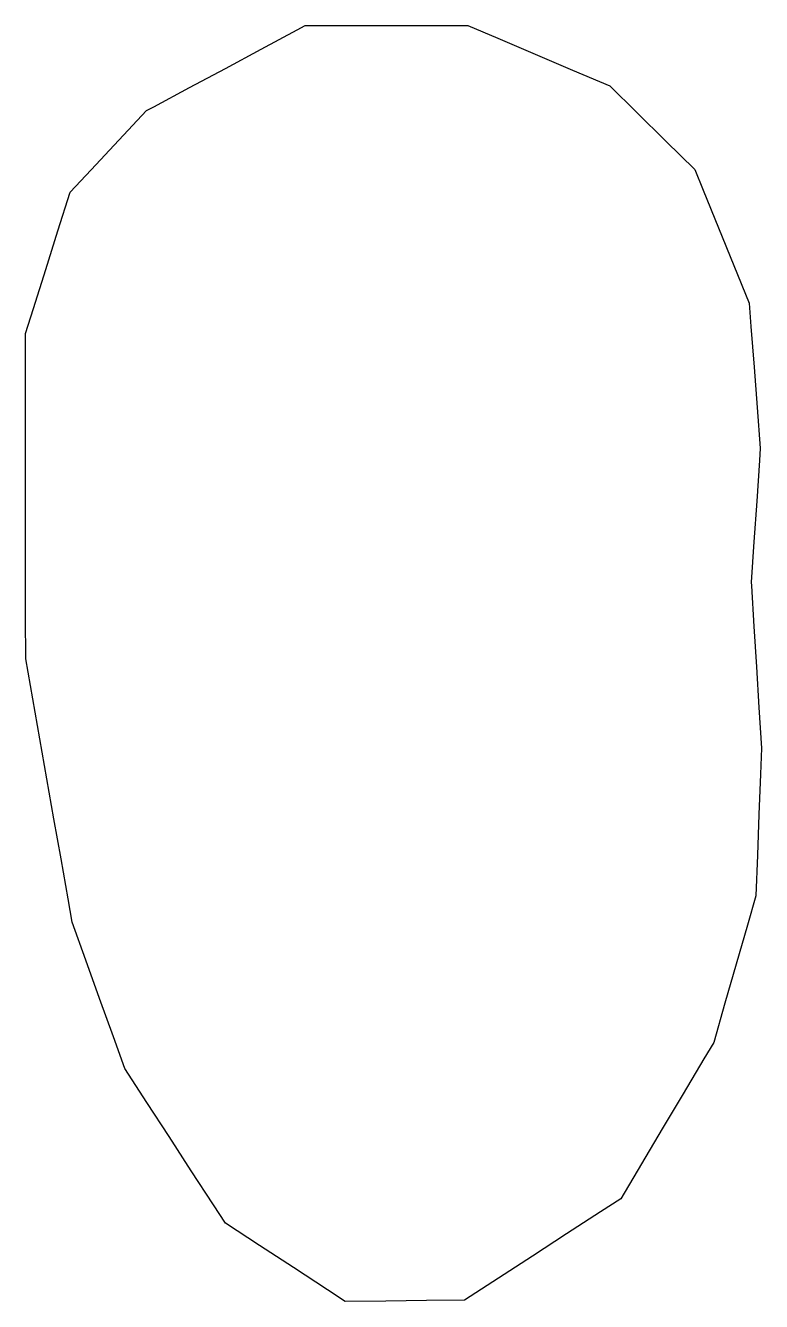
# Model space of a CAD drawing. Header units: millimetres. Extents: x 230 to 3347, y 514 to 5196.
# Drawn here: x 2405.48 to 2423.59, y 2547.58 to 2578.99 of the extents above; entities that cross this region are included whole.
import ezdxf

# ---------------------------------------------------------------- set-up
doc = ezdxf.new("R2010")
doc.units = ezdxf.units.MM
doc.layers.add('ALL_HOLES', color=1, linetype='Continuous')
doc.layers.add('OUTLINE_ISLAND_01_HOLE_128', color=1, linetype='Continuous')

msp = doc.modelspace()

# ---------------------------------------------------------------- linework, layer by layer
at = {"layer": 'ALL_HOLES'}
msp.add_lwpolyline([(2412.3625, 2578.9871), (2413.3625, 2578.9871), (2414.3625, 2578.9871), (2415.3625, 2578.9871), (2416.3625, 2578.9871), (2417.0996, 2578.6741), (2418.02, 2578.2831), (2418.9404, 2577.8922), (2419.8608, 2577.5012), (2420.5263, 2576.8452), (2421.2385, 2576.1432), (2421.9507, 2575.4412), (2422.1574, 2574.9338), (2422.5346, 2574.0077), (2422.9119, 2573.0815), (2423.2891, 2572.1554), (2423.3334, 2571.5792), (2423.4101, 2570.5821), (2423.4868, 2569.5851), (2423.5635, 2568.588), (2423.5427, 2568.2775), (2423.4756, 2567.2797), (2423.4086, 2566.282), (2423.3416, 2565.2842), (2423.347, 2565.1969), (2423.4088, 2564.1988), (2423.4706, 2563.2007), (2423.5324, 2562.2026), (2423.5942, 2561.2045), (2423.5701, 2560.5636), (2423.5326, 2559.5643), (2423.4951, 2558.5651), (2423.4576, 2557.5658), (2423.2489, 2556.842), (2422.9719, 2555.8811), (2422.6948, 2554.9203), (2422.4178, 2553.9594), (2422.1745, 2553.5502), (2421.6634, 2552.6907), (2421.1523, 2551.8312), (2420.6412, 2550.9717), (2420.1301, 2550.1121), (2419.6344, 2549.7903), (2418.7957, 2549.2457), (2417.957, 2548.7011), (2417.1183, 2548.1566), (2416.2796, 2547.612), (2415.3438, 2547.6024), (2414.3439, 2547.5922), (2413.3439, 2547.5819), (2412.9066, 2547.8678), (2412.0696, 2548.4149), (2411.2326, 2548.9621), (2410.3955, 2549.5092), (2410.1007, 2549.9623), (2409.5553, 2550.8005), (2409.0099, 2551.6387), (2408.4644, 2552.4768), (2407.919, 2553.315), (2407.6383, 2554.098), (2407.3009, 2555.0394), (2406.9634, 2555.9807), (2406.626, 2556.922), (2406.5253, 2557.4913), (2406.3511, 2558.476), (2406.1769, 2559.4607), (2406.0027, 2560.4454), (2405.8285, 2561.4302), (2405.6543, 2562.4149), (2405.4801, 2563.3996), (2405.4801, 2563.4103), (2405.4796, 2564.4103), (2405.4791, 2565.4103), (2405.4785, 2566.4103), (2405.478, 2567.4103), (2405.4775, 2568.4103), (2405.477, 2569.4103), (2405.4765, 2570.4103), (2405.476, 2571.4103), (2405.6708, 2572.0259), (2405.9727, 2572.9792), (2406.2745, 2573.9326), (2406.5763, 2574.886), (2407.0894, 2575.4335), (2407.7733, 2576.1632), (2408.4571, 2576.8929), (2408.6346, 2576.9881), (2409.5158, 2577.4606), (2410.3971, 2577.9332), (2411.2784, 2578.4058), (2412.1597, 2578.8784)], close=True, dxfattribs=at)
at = {"layer": 'OUTLINE_ISLAND_01_HOLE_128'}
msp.add_lwpolyline([(2412.3625, 2578.9871), (2413.3625, 2578.9871), (2414.3625, 2578.9871), (2415.3625, 2578.9871), (2416.3625, 2578.9871), (2417.0996, 2578.6741), (2418.02, 2578.2831), (2418.9404, 2577.8922), (2419.8608, 2577.5012), (2420.5263, 2576.8452), (2421.2385, 2576.1432), (2421.9507, 2575.4412), (2422.1574, 2574.9338), (2422.5346, 2574.0077), (2422.9119, 2573.0815), (2423.2891, 2572.1554), (2423.3334, 2571.5792), (2423.4101, 2570.5821), (2423.4868, 2569.5851), (2423.5635, 2568.588), (2423.5427, 2568.2775), (2423.4756, 2567.2797), (2423.4086, 2566.282), (2423.3416, 2565.2842), (2423.347, 2565.1969), (2423.4088, 2564.1988), (2423.4706, 2563.2007), (2423.5324, 2562.2026), (2423.5942, 2561.2045), (2423.5701, 2560.5636), (2423.5326, 2559.5643), (2423.4951, 2558.5651), (2423.4576, 2557.5658), (2423.2489, 2556.842), (2422.9719, 2555.8811), (2422.6948, 2554.9203), (2422.4178, 2553.9594), (2422.1745, 2553.5502), (2421.6634, 2552.6907), (2421.1523, 2551.8312), (2420.6412, 2550.9717), (2420.1301, 2550.1121), (2419.6344, 2549.7903), (2418.7957, 2549.2457), (2417.957, 2548.7011), (2417.1183, 2548.1566), (2416.2796, 2547.612), (2415.3438, 2547.6024), (2414.3439, 2547.5922), (2413.3439, 2547.5819), (2412.9066, 2547.8678), (2412.0696, 2548.4149), (2411.2326, 2548.9621), (2410.3955, 2549.5092), (2410.1007, 2549.9623), (2409.5553, 2550.8005), (2409.0099, 2551.6387), (2408.4644, 2552.4768), (2407.919, 2553.315), (2407.6383, 2554.098), (2407.3009, 2555.0394), (2406.9634, 2555.9807), (2406.626, 2556.922), (2406.5253, 2557.4913), (2406.3511, 2558.476), (2406.1769, 2559.4607), (2406.0027, 2560.4454), (2405.8285, 2561.4302), (2405.6543, 2562.4149), (2405.4801, 2563.3996), (2405.4801, 2563.4103), (2405.4796, 2564.4103), (2405.4791, 2565.4103), (2405.4785, 2566.4103), (2405.478, 2567.4103), (2405.4775, 2568.4103), (2405.477, 2569.4103), (2405.4765, 2570.4103), (2405.476, 2571.4103), (2405.6708, 2572.0259), (2405.9727, 2572.9792), (2406.2745, 2573.9326), (2406.5763, 2574.886), (2407.0894, 2575.4335), (2407.7733, 2576.1632), (2408.4571, 2576.8929), (2408.6346, 2576.9881), (2409.5158, 2577.4606), (2410.3971, 2577.9332), (2411.2784, 2578.4058), (2412.1597, 2578.8784)], close=True, dxfattribs=at)

doc.saveas('drawing.dxf')
